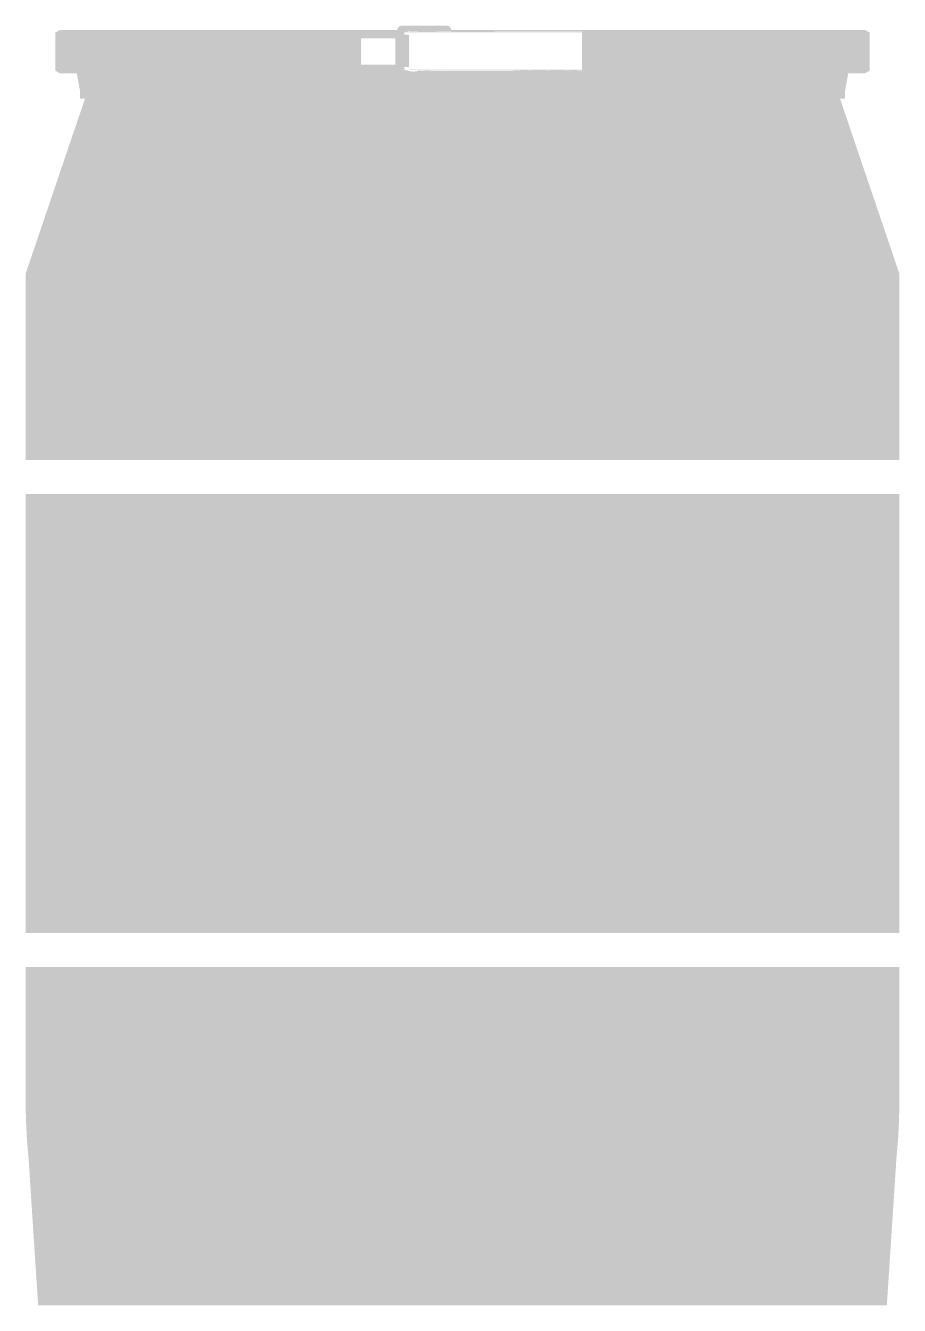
# Model space of a CAD drawing. Header units: millimetres. Extents: x -10849 to 51582, y -14593 to 28921.
# Drawn here: x 23037 to 23588, y 18094 to 18900 of the extents above; entities that cross this region are included whole.
import ezdxf

# ---------------------------------------------------------------- set-up
doc = ezdxf.new("R2010")
doc.units = ezdxf.units.MM

msp = doc.modelspace()

# ---------------------------------------------------------------- hatches: boundary and pattern name
h = msp.add_hatch(color=5)
h.dxf.hatch_style = 1
h.paths.add_polyline_path([(23587.51, 18743.44), (23550.1, 18853.72), (23074.81, 18853.72), (23037.4, 18743.44), (23037.4, 18626.39), (23587.51, 18626.39)])
h.paths.add_polyline_path([(23587.51, 18604.89), (23037.4, 18604.89), (23037.4, 18328.79), (23587.51, 18328.79)])
h.paths.add_polyline_path([(23585.58, 18186.21), (23586.65, 18198.79), (23587.29, 18211.39), (23587.51, 18224.01), (23587.51, 18307.29), (23037.4, 18307.29), (23037.4, 18224.01), (23037.62, 18211.39), (23038.26, 18198.79), (23039.33, 18186.21), (23045.32, 18094.41), (23579.59, 18094.41)])
h.paths.add_polyline_path([(23568.85, 18895.23), (23565.72, 18896.98), (23305.53, 18896.98), (23305.43, 18897.32), (23305.24, 18897.77), (23305.01, 18898.18), (23304.73, 18898.55), (23304.41, 18898.88), (23304.05, 18899.15), (23303.67, 18899.37), (23303.22, 18899.55), (23302.51, 18899.65), (23274.58, 18899.65), (23273.91, 18899.57), (23273.7, 18899.54), (23273.29, 18899.39), (23272.94, 18899.21), (23272.6, 18898.99), (23272.29, 18898.72), (23272.01, 18898.41), (23271.76, 18898.06), (23271.55, 18897.69), (23271.38, 18897.28), (23271.25, 18896.86), (23271.14, 18896.34), (23271.14, 18891.55), (23274.01, 18891.55), (23274.01, 18895.94), (23273.81, 18895.99), (23273.29, 18896.03), (23273.3, 18896.1), (23273.81, 18895.99), (23273.87, 18895.99), (23274.01, 18896.14), (23274.01, 18891.55), (23271.14, 18891.55), (23270.07, 18891.55), (23270.07, 18875), (23248.63, 18875), (23248.63, 18891.55), (23270.07, 18891.55), (23271.14, 18891.55), (23271.14, 18896.98), (23059.2, 18896.98), (23056.06, 18895.23), (23056.06, 18871.32), (23059.19, 18869.57), (23069.63, 18869.57), (23071.71, 18858.34), (23071.71, 18853.72), (23074.81, 18853.72), (23550.1, 18853.72), (23553.21, 18853.72), (23553.21, 18858.34), (23555.28, 18869.57), (23565.72, 18869.57), (23568.85, 18871.32)])
h.paths.add_polyline_path([(23278.76, 18871.09), (23278.67, 18871.09), (23278.65, 18871.08), (23278.76, 18871.06)], flags=0)
h.paths.add_polyline_path([(23278.42, 18896.28), (23278.29, 18896.06), (23278.42, 18896.06)], flags=0)
h.paths.add_polyline_path([(23278.3, 18896.04), (23278.37, 18896.06), (23278.42, 18896.06), (23278.9, 18896.08), (23278.95, 18896.3), (23278.42, 18896.3), (23278.27, 18896.04)], flags=16)
h.paths.add_polyline_path([(23302.79, 18896.06), (23293.5, 18895.89), (23305.69, 18895.89), (23305.67, 18896.06)], flags=16)
h.paths.add_polyline_path([(23279.3, 18895.78), (23284.64, 18895.78), (23284.64, 18896.06), (23279.45, 18896.06)], flags=16)
h.paths.add_polyline_path([(23387.9, 18871.57), (23387.61, 18871.57), (23387.38, 18871.4), (23386.66, 18871.4), (23385.98, 18871.4), (23384.88, 18871.4), (23384.21, 18871.42), (23384, 18871.4), (23383.41, 18871.42), (23383.3, 18871.4), (23382.61, 18871.42), (23382.49, 18871.4), (23381.8, 18871.42), (23381.66, 18871.4), (23380.98, 18871.42), (23380.87, 18871.4), (23380.16, 18871.42), (23380.1, 18871.4), (23379.33, 18871.4), (23378.41, 18871.41), (23378.4, 18871.4), (23377.58, 18871.4), (23366.85, 18871.42), (23366.76, 18871.4), (23366, 18871.4), (23355.69, 18871.42), (23355.62, 18871.4), (23354.91, 18871.4), (23344.26, 18871.42), (23344.2, 18871.4), (23332.76, 18871.4), (23326.01, 18871.4), (23320.1, 18871.4), (23305.62, 18871.4), (23305.28, 18870.22), (23304.9, 18869.57), (23304.67, 18869.17), (23303.86, 18868.33), (23302.88, 18867.77), (23301.92, 18867.55), (23275.18, 18867.55), (23274.08, 18867.8), (23273.1, 18868.33), (23272.27, 18869.14), (23272, 18869.57), (23271.63, 18870.16), (23271.24, 18871.34), (23271.14, 18872.27), (23271.14, 18875), (23274.01, 18875), (23274.01, 18872.45), (23274.03, 18872.21), (23274.08, 18871.97), (23274.16, 18871.74), (23274.26, 18871.53), (23274.38, 18871.33), (23274.53, 18871.16), (23275.01, 18870.69), (23275.11, 18870.68), (23274.41, 18871.2), (23274.01, 18872.07), (23274.01, 18875), (23271.14, 18875), (23271.14, 18872.27), (23271.21, 18871.65), (23271.34, 18871.04), (23271.53, 18870.46), (23271.79, 18869.91), (23272.11, 18869.4), (23272.48, 18868.94), (23272.89, 18868.54), (23273.35, 18868.2), (23273.84, 18867.93), (23274.35, 18867.74), (23274.88, 18867.62), (23275.09, 18867.59), (23275.59, 18867.55), (23301.58, 18867.55), (23302.08, 18867.59), (23302.61, 18867.71), (23303.12, 18867.91), (23303.61, 18868.19), (23304.06, 18868.54), (23304.47, 18868.96), (23304.82, 18869.43), (23305.13, 18869.95), (23305.37, 18870.52), (23305.54, 18871.12), (23305.59, 18871.4), (23302.63, 18871.4), (23301.94, 18870.7), (23301.54, 18870.67), (23301.73, 18870.72), (23301.91, 18870.79), (23302.08, 18870.89), (23302.24, 18871.01), (23302.39, 18871.16), (23302.51, 18871.33), (23302.56, 18871.4), (23301.1, 18871.4), (23294.8, 18871.4), (23292.38, 18871.4), (23290.51, 18871.42), (23288.51, 18871.4), (23285.84, 18871.4), (23285.18, 18871.41), (23284.64, 18871.4), (23284.64, 18871.15), (23283.74, 18870.93), (23282.71, 18870.78), (23282.05, 18870.76), (23281.53, 18870.76), (23280.61, 18870.76), (23279.7, 18870.87), (23278.93, 18871.02), (23278.32, 18871.18), (23278.24, 18871.42), (23277.18, 18871.4), (23277.18, 18871.42), (23276.47, 18871.39), (23276.46, 18871.41), (23276.06, 18871.38), (23275.83, 18872.03), (23275.87, 18871.97), (23275.88, 18871.97), (23275.88, 18873.52), (23276.41, 18873.52), (23277.14, 18873.52), (23278.11, 18873.52), (23278.7, 18873.52), (23278.7, 18894.02), (23278.11, 18894.02), (23277.14, 18894.02), (23276.41, 18894.02), (23275.98, 18894.02), (23275.88, 18894.02), (23275.88, 18895.89), (23276.02, 18895.89), (23276.25, 18896.1), (23276.57, 18896.06), (23277.08, 18896.06), (23278.15, 18896.06), (23278.14, 18895.98), (23278.24, 18895.98), (23279.3, 18895.78), (23279.28, 18895.64), (23279.27, 18895.49), (23332.71, 18895.49), (23332.71, 18895.64), (23332.7, 18895.74), (23332.7, 18895.78), (23332.67, 18895.89), (23332.64, 18895.98), (23332.59, 18896.04), (23332.55, 18896.06), (23325.97, 18896.04), (23319.23, 18896.06), (23332.55, 18896.06), (23344.2, 18896.06), (23349.81, 18896.05), (23355.62, 18896.06), (23366.76, 18896.06), (23370.31, 18896.05), (23377.58, 18896.06), (23377.67, 18896.04), (23378.5, 18896.04), (23379.23, 18896.06), (23379.34, 18896.04), (23380.16, 18896.04), (23380.87, 18896.06), (23381.69, 18896.06), (23382.77, 18896.05), (23383.3, 18896.06), (23384.09, 18896.06), (23385, 18896.04), (23385.67, 18896.06), (23385.79, 18896.04), (23386.57, 18896.04), (23386.95, 18896.06), (23387.45, 18896.06), (23387.49, 18895.98), (23387.61, 18895.89), (23387.9, 18895.89)], flags=16)
h.paths.add_polyline_path([(23332.7, 18871.47), (23332.71, 18871.57), (23332.67, 18871.57), (23332.61, 18871.41), (23332.62, 18871.4)], flags=0)
h.paths.add_polyline_path([(23278.42, 18871.69), (23278.42, 18871.4), (23278.99, 18871.41), (23279.29, 18871.42), (23279.28, 18871.69)], flags=0)
h.paths.add_polyline_path([(23277.18, 18871.69), (23277.24, 18871.57), (23278.11, 18871.57), (23278.11, 18871.69)], flags=0)
h.paths.add_polyline_path([(23276.47, 18871.69), (23276.53, 18871.57), (23277.14, 18871.57), (23277.14, 18871.69)], flags=16)
h.paths.add_polyline_path([(23276, 18871.83), (23275.85, 18871.83), (23275.99, 18871.69), (23276.04, 18871.69)], flags=16)
h.paths.add_polyline_path([(23276.42, 18871.83), (23276.5, 18871.57), (23276.53, 18871.57), (23276.91, 18871.83)], flags=16)
h.paths.add_polyline_path([(23387.48, 18895.89), (23387.23, 18896.04), (23387.15, 18896.04), (23367.22, 18895.89)], flags=0)
h.paths.add_polyline_path([(23332.71, 18895.49), (23387.71, 18895.49), (23387.66, 18895.78), (23332.71, 18895.78)], flags=16)
h.paths.add_polyline_path([(23387.86, 18871.97), (23387.95, 18871.97), (23387.89, 18871.88), (23387.81, 18871.48), (23387.33, 18871.48), (23387.28, 18871.42), (23387.15, 18871.42), (23332.7, 18871.69), (23279.27, 18871.69), (23279.27, 18871.83), (23278.12, 18871.83), (23278.19, 18871.48), (23278.24, 18871.48), (23278.04, 18871.83), (23277.15, 18871.83), (23277.24, 18871.48), (23277.31, 18871.48), (23277.03, 18871.83), (23278.12, 18871.83), (23278.11, 18871.97), (23279.27, 18871.97), (23279.27, 18873.52), (23279.27, 18894.02), (23279.27, 18895.49), (23278.11, 18895.49), (23277.14, 18895.49), (23276.41, 18895.49), (23275.98, 18895.49), (23275.77, 18895.49), (23276.15, 18896.1), (23276.11, 18895.98), (23276.12, 18895.98), (23276.24, 18896.04), (23276.33, 18896.04), (23276.36, 18896.06), (23276.83, 18896.06), (23276.46, 18896), (23276.46, 18895.98), (23277.31, 18895.98), (23278.19, 18895.89), (23278.15, 18895.78), (23278.12, 18895.64), (23279.27, 18895.64), (23279.27, 18894.02), (23279.27, 18873.52), (23279.27, 18871.97), (23332.71, 18871.97), (23387.71, 18871.97), (23387.71, 18895.64), (23387.61, 18895.64), (23387.33, 18895.98), (23387.81, 18895.98), (23387.91, 18895.48), (23387.89, 18895.49), (23387.86, 18895.49)], flags=16)
h.paths.add_polyline_path([(23387.79, 18871.69), (23387.6, 18871.69), (23387.68, 18871.83), (23387.71, 18871.97), (23387.86, 18871.97), (23387.82, 18871.76), (23387.81, 18871.76)], flags=0)
h.paths.add_polyline_path([(23279.7, 18870.87), (23280.22, 18870.8), (23280.48, 18870.79), (23279.96, 18870.83)], flags=0)
h.paths.add_polyline_path([(23278.42, 18871.16), (23284.64, 18871.16), (23284, 18870.98), (23282.97, 18870.81), (23282.11, 18870.76), (23281.53, 18870.76), (23281.4, 18870.76), (23281.27, 18870.76)], flags=0)
h.paths.add_polyline_path([(23279.97, 18871.4), (23281.49, 18871.4), (23281.53, 18871.4), (23282.26, 18871.4), (23283.08, 18871.4), (23283.84, 18871.41), (23284.27, 18871.4), (23284.22, 18871.4), (23283.44, 18871.4), (23283.08, 18871.4), (23282.26, 18871.4), (23281.53, 18871.4), (23281.49, 18871.4), (23279.97, 18871.4), (23279.56, 18871.4), (23279.45, 18871.4), (23279.45, 18871.41)], flags=0)
h.paths.add_polyline_path([(23283.65, 18896.55), (23283.66, 18896.55), (23283.61, 18896.55)], flags=16)
h.paths.add_polyline_path([(23301.52, 18896.06), (23299, 18896.04), (23292.38, 18896.06), (23285.84, 18896.06), (23292.35, 18896.04), (23292.38, 18896.06), (23301.52, 18896.06), (23302.79, 18896.06), (23302.78, 18896.1), (23302.77, 18896.13), (23302.62, 18896.48), (23302.43, 18896.51), (23302.46, 18896.5), (23302.53, 18896.46), (23302.59, 18896.41), (23302.93, 18896.06)], flags=16)
h.paths.add_polyline_path([(23284.38, 18896.38), (23283.87, 18896.5), (23283.61, 18896.55), (23284.13, 18896.45)], flags=16)
h.paths.add_polyline_path([(23283.23, 18870.84), (23282.83, 18870.81), (23283.49, 18870.88), (23283.87, 18870.97)], flags=0)
h.paths.add_polyline_path([(23282.83, 18896.65), (23282.57, 18896.68), (23282.31, 18896.69), (23282.05, 18896.7), (23281.79, 18896.7), (23281.75, 18896.7), (23281.69, 18896.7), (23281, 18896.7), (23280.74, 18896.69), (23280.48, 18896.68), (23280.22, 18896.65), (23279.96, 18896.62), (23279.7, 18896.59), (23279.44, 18896.55), (23278.93, 18896.45), (23278.67, 18896.38), (23279.36, 18896.55), (23279.01, 18896.55), (23274.54, 18896.55), (23274.48, 18896.54), (23274.44, 18896.53), (23274.36, 18896.49), (23274.22, 18896.52), (23274.07, 18896.17), (23274.29, 18896.55), (23279.43, 18896.55), (23280.35, 18896.68), (23281, 18896.7), (23281.53, 18896.71), (23282.44, 18896.7)], flags=16)
h.paths.add_polyline_path([(23277.14, 18895.64), (23277.14, 18895.49), (23277.15, 18895.64)], flags=0)
h.paths.add_polyline_path([(23275.98, 18895.64), (23275.98, 18895.49), (23276, 18895.64)], flags=0)
h.paths.add_polyline_path([(23278.11, 18895.78), (23278.11, 18895.64), (23278.12, 18895.64), (23278.15, 18895.78)], flags=0)
h.paths.add_polyline_path([(23276.12, 18871.48), (23276.24, 18871.42), (23276.33, 18871.42), (23276.34, 18871.48)], flags=16)

doc.saveas('drawing.dxf')
